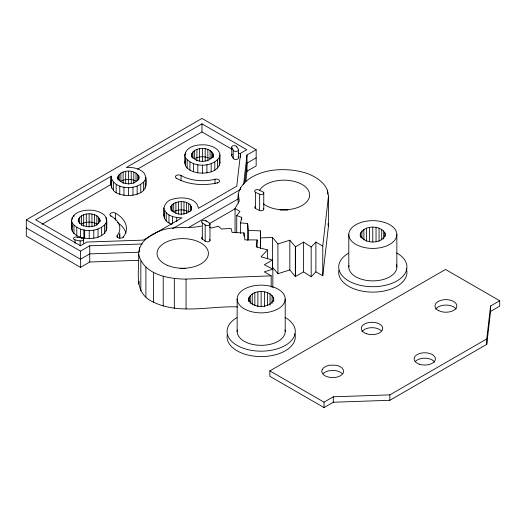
<?xml version="1.0" encoding="UTF-8"?>
<svg xmlns="http://www.w3.org/2000/svg" width="526" height="526" viewBox="0 0 526 526"><rect width="100%" height="100%" fill="white"/><g stroke="black" fill="none" stroke-linecap="round" stroke-linejoin="round"><path stroke-width="0.79" d="M209.966 240.546L209.966 224.313M263.763 208.934L263.763 192.7M163.908 207.869C165.21 215.884 175.178 217.922 182.029 217.803L143.394 240.106L86.849 242.045L80.485 245.714L35.669 219.842L111.354 176.144C109.329 183.456 111.4 192.463 119.764 194.219C126.634 196.283 134.347 195.994 140.758 192.621C147.655 189.156 147.648 177.808 143.519 172.383C138.871 168.287 132.322 167.031 126.279 167.531L201.964 123.834L246.779 149.706L240.553 153.303L236.779 186.191L198.434 208.329C196.75 197.289 181.22 196.546 172.561 199.209C164.789 200.893 162.291 208.894 163.908 215.982C164.217 220.256 168.136 222.991 171.844 224.326M243.591 184.672L246.996 154.992L256.155 149.706L256.155 165.94L246.996 171.226L245.8 181.654M244.695 183.166L246.996 163.113L256.155 157.826M322.76 246.056L315.896 242.091L315.896 271.85L322.76 275.815L322.76 246.056L328.395 196.908C328.684 185.119 317.757 177.597 307.914 173.725C297.026 169.957 285.427 168.945 273.993 170.102C256.971 172.048 234.412 182.187 238.37 203.056M322.76 275.815L328.395 226.667L328.395 196.908M486.774 344.326L486.774 338.915L490.548 306.033L499.7 300.747L499.7 306.158L490.548 311.445L486.774 344.326L389.845 400.286L333.306 402.226L324.036 407.578L269.845 376.294L269.845 370.883L445.515 269.463L499.7 300.747M209.328 226.969L211.301 228.034L218.448 226.167L221.479 229.034L231.098 228.396L232.124 232.479L243.985 232.933L244.906 239.856L257.109 239.941L256.274 246.825L267.51 249.949L267.51 258.799M237.62 306.882C209.854 305.869 179.833 314.719 153.539 302.194C133.104 293.14 139.305 272.77 138.7 254.452C138.41 242.664 149.338 235.142 159.181 231.269C172.738 225.26 187.532 229.152 201.471 226.062M138.7 284.211L139.114 281.206M240.592 233.373L240.592 222.912L241.69 217.363L236.733 215.614L239.968 211.485L235.05 208.447L239.297 200.978L238.37 194.206M71.569 220.295C73.403 210.834 85.725 209.453 93.654 210.433C97.547 211.13 101.4 212.451 104.372 215.147C107.988 218.599 106.462 223.925 106.765 228.337C104.93 237.798 92.609 239.179 84.679 238.199C80.787 237.502 76.934 236.181 73.962 233.485C70.346 230.033 71.871 224.707 71.569 220.295L72.187 222.925L72.187 231.039M71.569 228.415L72.147 225.779M78.249 221.906C78.091 211.071 100.177 211.051 100.078 221.86M100.078 220.236C97.56 228.889 80.846 228.895 78.249 220.282M106.18 230.967L106.18 222.853L106.765 220.216M248.594 301.464C247.595 288.235 274.684 288.202 273.763 301.411M273.763 298.972C270.857 308.953 251.586 308.959 248.594 299.031M360.238 234.57C363.144 224.589 382.422 224.582 385.407 234.517C382.501 244.498 363.229 244.498 360.238 234.57L360.238 236.194M111.071 185.52L111.354 176.144M117.752 177.407C120.263 168.938 136.655 168.938 139.166 177.407C136.655 185.875 120.263 185.875 117.752 177.407L117.752 179.031M145.261 188.117L145.261 180.004L145.853 177.407M163.908 215.982L164.349 214.043M170.95 206.277C170.227 215.884 187.276 216.337 191.49 209.453C192.22 199.854 175.171 199.393 170.95 206.277L170.95 210.334M184.79 154.894C186.684 145.452 198.986 144.091 206.928 145.091C210.808 145.794 214.654 147.122 217.606 149.818C221.19 153.29 219.651 158.609 219.967 163.014C218.066 172.456 205.765 173.817 197.822 172.824C193.949 172.114 190.096 170.792 187.144 168.09C183.561 164.618 185.099 159.306 184.79 154.894L185.389 157.524L185.389 165.644M184.79 163.014L185.237 161.041M191.471 156.518C191.359 145.393 214.542 145.787 213.28 157.333M213.28 154.894C210.722 163.52 194.028 163.52 191.471 154.894M219.362 165.644L219.362 157.524L219.967 154.894M72.187 222.925C79.696 233.143 98.743 233.15 106.18 222.853M111.071 177.407C115.279 190.662 137.911 190.543 145.261 180.004M185.389 157.524C192.858 167.774 211.893 167.774 219.362 157.524M267.51 249.949L261.021 256.826L272.448 260.002L264.361 264.762L272.849 269.148L272.849 287.65M260.594 248.39L260.594 237.93L272.514 237.45L277.919 243.939L289.833 240.191L295.527 246.812L303.581 242.118L303.581 271.883L311.175 276.781L311.175 247.023L315.896 242.091M311.175 276.781L315.896 271.85M289.833 240.191L289.833 269.956L295.336 276.551L303.581 271.883M138.923 260.324L89.755 262.007L80.485 267.359L26.3 236.075L26.3 219.842L201.964 118.422L256.155 149.706M42.041 224.286L111.354 184.264M137.602 169.116L201.964 131.954L231.841 149.2M26.3 219.842L80.485 251.126L89.755 245.773L142.204 243.979M172.475 228.725L240.395 189.511M188.749 227.449L238.271 198.854M209.269 223.721L235.444 208.605M269.845 370.883L324.036 402.166L333.306 396.814L389.845 394.875L486.774 338.915M81.418 223.938C86.159 221.479 92.103 221.472 96.856 223.898M272.849 269.148L264.315 271.87L271.179 275.834L271.179 287.097M272.514 237.45L272.514 267.208L277.919 273.698L289.833 269.956M138.7 254.452C143.624 274.48 168.327 279.082 186.053 279.089L271.179 275.834M138.923 252.21L89.755 253.894L80.485 259.246L26.3 227.962M240.592 222.912L247.654 223.504L248.443 230.355L260.436 230.888L260.594 237.93M238.245 152.895L240.382 154.131M303.581 242.118L311.175 247.023M106.305 226.364L106.765 228.337M219.513 161.041L219.967 163.014M145.406 183.574L145.853 185.52M327.987 223.662L328.395 226.667M490.548 306.033L490.548 311.445M396.847 234.543A24.025 13.867 0 0 1 360.81 246.556A24.025 13.867 0 0 1 360.81 222.531A24.025 13.867 0 0 1 396.847 234.543L396.847 267.011M389.845 394.875L389.845 400.286M384.966 232.637L384.966 236.693M383.697 230.888L383.697 239.001M381.692 229.382L381.692 239.935M379.075 228.238L379.075 241.224M376.037 227.515L376.037 241.316M372.776 227.278L372.776 241.888M369.522 227.528L369.522 241.329M366.49 228.264L366.49 241.25M363.893 229.421L363.893 239.974M361.901 230.934L361.901 238.239M360.658 232.689L360.658 237.561M348.804 234.543L348.804 267.011M333.306 396.814L333.306 402.226M327.468 190.136L327.468 194.16M324.036 402.166L324.036 407.578M295.527 246.812L295.527 276.571M295.336 246.786L295.336 276.551M285.204 298.998A24.025 13.867 0 0 1 249.166 311.011A24.025 13.867 0 0 1 249.166 286.992A24.025 13.867 0 0 1 285.204 298.998L285.204 331.465M277.919 243.939L277.919 273.698M273.323 297.091L273.323 301.155M272.448 260.002L272.481 269.766M272.054 295.342L272.054 303.463M270.042 293.843L270.042 305.205M267.432 292.693L267.432 305.678M264.387 291.976L264.387 306.586M261.133 291.733L261.133 306.342M260.436 230.888L260.436 247.779M259.653 194.239A2.65 1.532 0 0 0 263.342 193.844A2.65 1.532 0 0 0 262.658 191.714A24.512 14.149 0 0 1 259.219 190.064A2.65 1.532 0 0 0 255.472 190.064A2.65 1.532 0 0 0 255.472 192.227A29.811 17.213 0 0 0 259.653 194.239L259.653 210.472A2.65 1.532 0 0 0 263.112 210.242A2.65 1.532 0 0 0 263.204 208.237M257.878 291.989L257.878 306.599M257.109 239.941L257.109 247.181M255.472 192.227L255.472 208.46A29.811 17.213 0 0 0 259.653 210.472M254.847 292.719L254.847 305.711M252.243 293.883L252.243 304.436M250.258 295.388L250.258 303.509M249.008 297.144L249.008 301.207M248.443 230.355L248.443 240.007M247.654 223.504L247.654 240.395M246.996 154.992L246.996 171.226M243.985 232.933L243.985 236.148M241.69 217.363L241.69 219.776M240.553 153.303L240.553 157.366M240.507 187.526L240.507 189.136M238.377 149.522L238.377 157.636A2.65 1.532 0 0 1 236.424 159.483A2.65 1.532 0 0 1 233.222 158.352A24.512 14.149 0 0 0 231.782 155.906L231.782 147.793A2.65 1.532 0 0 1 233.13 145.774A2.65 1.532 0 0 1 236.628 146.55A29.811 17.213 0 0 1 238.377 149.522A2.65 1.532 0 0 1 236.424 151.37A2.65 1.532 0 0 1 233.222 150.239A24.512 14.149 0 0 0 231.782 147.793M237.154 298.998L237.154 331.465M236.733 215.614L236.733 232.505M236.628 146.55L236.628 147.056M235.05 208.447L235.05 232.577M233.222 150.239L233.222 158.352M217.606 159.976L217.606 168.09M176.328 178.689L176.328 178.183A3.314 1.913 0 0 1 176.348 175.48A3.314 1.913 0 0 1 181.036 175.487A30.633 17.687 0 0 0 214.97 179.254A3.314 1.913 0 0 1 219.329 180.247A3.314 1.913 0 0 1 217.606 182.765L217.606 183.272M214.97 179.254L214.97 183.817M214.812 162.074L214.812 170.194M212.905 153.27L212.905 157.327M211.82 151.751L211.82 158.241M211.169 163.691L211.169 171.805M210.084 150.443L210.084 158.563C205.344 156.123 199.407 156.123 194.666 158.563L194.666 150.443M207.829 149.443L207.829 160.811M206.928 164.704L206.928 172.824M209.67 239.521A2.65 1.532 0 0 1 208.763 241.572A2.65 1.532 0 0 1 205.179 241.138A24.512 14.149 0 0 0 202.313 239.152L202.313 222.919A2.65 1.532 0 0 1 202.313 220.756A2.65 1.532 0 0 1 206.067 220.756L206.067 221.768M205.199 148.819L205.199 160.989M202.313 222.919A24.512 14.149 0 0 1 205.179 224.904L205.179 241.138M202.379 148.602L202.379 161.587M202.379 165.052L202.379 173.166M201.964 123.834L201.964 131.954M199.551 148.819L199.551 160.989M197.822 164.704L197.822 172.824M196.928 149.443L196.928 160.811M193.581 163.691L193.581 171.805M192.937 151.751L192.937 158.241M191.845 153.27L191.845 157.327M191.49 206.277L191.49 210.334M190.425 204.798L190.425 211.294M189.939 162.074L189.939 170.194M188.742 203.529L188.742 211.643C184.12 209.263 178.327 209.263 173.705 211.643L173.705 203.529M187.144 159.976L187.144 168.09M186.539 202.549L186.539 213.102M186.053 279.089L186.053 308.854M185.389 152.27L185.389 154.703M183.975 201.938L183.975 214.115M181.22 201.728L181.22 214.713M181.036 175.487L181.036 180.563M178.472 201.938L178.472 214.115M176.743 217.521L176.743 221.584M175.908 202.549L175.908 213.102M174.323 278.556L174.323 308.315M172.561 216.521L172.561 223.826M172.015 204.798L172.015 211.294M168.977 214.937L168.977 223.05M166.229 212.866L166.229 220.979M164.493 210.453L164.493 218.573M163.231 276.281L163.231 306.047M153.539 272.435L153.539 302.194M145.899 267.267L145.899 297.026M143.519 182.423L143.519 190.543M140.837 261.133L140.837 290.891M140.758 184.508L140.758 192.621M139.627 247.68L139.627 251.704M138.805 175.802L138.805 179.866M137.733 174.316L137.733 180.806M137.154 186.099L137.154 194.219M136.03 173.034L136.03 181.148C131.375 178.755 125.543 178.755 120.888 181.148L120.888 173.034M133.814 172.055L133.814 183.416M132.96 187.105L132.96 195.218M131.23 171.437L131.23 183.607M128.462 171.226L128.462 184.212M128.462 187.447L128.462 195.56M125.688 171.437L125.688 183.607M123.958 187.105L123.958 195.218M110.828 216.377L110.828 215.87A3.314 1.913 0 0 1 110.828 213.161A3.314 1.913 0 0 1 115.516 213.161A37.261 21.513 0 0 1 123.294 237.009L123.294 237.515M123.11 172.055L123.11 183.416M119.764 186.099L119.764 194.219M119.783 233.051L119.783 237.108M119.192 174.316L119.192 180.806M118.12 175.802L118.12 179.866M110.828 215.87A30.633 17.687 0 0 1 117.226 235.477L117.226 237.502M116.161 184.508L116.161 192.621M115.516 213.161L115.516 220.262M114.405 218.349L114.405 218.855M113.399 182.423L113.399 190.543M111.663 180.004L111.663 188.117M106.147 217.593L106.147 219.217M104.444 225.306L104.444 233.419M101.656 227.416L101.656 235.53M99.697 218.606L99.697 221.847M98.599 217.087L98.599 223.576M98.027 229.04L98.027 237.154M96.856 215.785L96.856 225.522M94.588 214.786L94.588 226.154M93.786 230.059L93.786 238.179M91.951 214.167L91.951 226.338M89.755 245.773L89.755 262.007M89.236 230.421L89.236 238.534M89.124 213.957L89.124 226.943M86.303 214.174L86.303 226.351M84.679 230.079L84.679 238.199M83.871 229.888L83.871 238.008M83.673 214.812L83.673 226.173M83.41 239.166L83.41 243.222M81.418 215.818L81.418 225.562M75.014 243.406L75.014 239.856A2.65 1.532 0 0 1 73.673 237.837A2.65 1.532 0 0 1 77.171 237.062A24.512 14.149 0 0 0 81.405 237.89L81.405 238.396M80.425 229.073L80.425 237.193M80.485 251.126L80.485 267.359M81.405 237.89A2.65 1.532 0 0 1 83.364 239.738A2.65 1.532 0 0 1 80.162 240.869L80.162 245.938M79.696 217.126L79.696 223.622M78.611 218.652L78.611 221.9M77.171 237.062L77.171 237.568M76.77 227.469L76.77 235.589M73.962 225.371L73.962 233.485M73.89 215.213L73.89 216.837M72.147 217.665L72.147 219.289M323.24 373.578A10.915 6.299 0 0 1 329.848 370.626L335.496 370.613A10.915 6.299 0 0 1 342.143 373.532M361.947 331.742A10.704 6.181 0 0 1 371.073 327.698A10.704 6.181 0 0 1 381.278 330.762M435.679 309.196A10.901 6.292 0 0 1 445.923 305.047A10.901 6.292 0 0 1 456.167 309.196M415.56 361.244A10.632 6.134 0 0 1 425.698 358.199A10.632 6.134 0 0 1 434.759 362.217M259.515 190.491A25.682 14.827 0 0 1 296.697 182.108A25.682 14.827 0 0 1 303.16 204.851A25.682 14.827 0 0 1 263.289 203.766M280.023 210.098A25.682 14.827 0 0 1 287.946 210.098M255.472 208.46A2.65 1.532 0 0 1 255.163 206.514M180.076 268.464A25.682 14.827 0 0 1 185.376 268.464M205.179 224.904A2.65 1.532 0 0 0 208.861 225.299A2.65 1.532 0 0 0 209.545 223.169A29.811 17.213 0 0 0 206.067 220.756M202.313 239.152A2.65 1.532 0 0 1 202.004 237.206M123.294 237.009A3.314 1.913 0 0 1 118.929 237.995A3.314 1.913 0 0 1 117.226 235.477M117.535 222.544A37.261 21.513 0 0 1 125.957 233.071M119.665 234.82A30.633 17.687 0 0 1 119.652 238.245M217.606 182.765A37.261 21.513 0 0 1 176.328 178.183M80.162 240.869A29.811 17.213 0 0 1 75.014 239.856M231.782 155.906A2.65 1.532 0 0 1 232.314 154.217M238.028 156.879A29.811 17.213 0 0 1 238.377 157.636M396.768 252.98A34.111 19.692 0 0 1 397.117 280.831A34.111 19.692 0 0 1 348.883 281.035A34.111 19.692 0 0 1 348.528 253.184M406.25 268.49A34.111 19.692 0 0 1 374.387 292.094A34.111 19.692 0 0 1 338.915 270.279M396.341 264.164A24.025 13.867 0 0 1 374.058 280.858A24.025 13.867 0 0 1 348.929 265.577M285.118 317.441A34.111 19.692 0 0 1 285.473 345.293A34.111 19.692 0 0 1 237.233 345.497A34.111 19.692 0 0 1 236.884 317.645M294.816 333.615A34.111 19.692 0 0 1 262.152 356.562A34.111 19.692 0 0 1 227.271 334.733M285.072 330.032A24.025 13.867 0 0 1 261.179 345.339A24.025 13.867 0 0 1 237.285 330.032M322.162 369.686L321.8 371.317L322.182 372.947A10.915 6.299 0 0 0 327.29 376.767L329.927 377.385L335.575 377.379A10.915 6.299 0 0 0 343.268 372.901L343.629 371.271L343.248 369.64L342.143 368.121A10.915 6.299 0 0 0 335.496 365.202L329.848 365.215A10.915 6.299 0 0 0 323.24 368.167L322.162 369.686M366.655 333.793A10.704 6.181 0 0 0 382.711 328.441A10.704 6.181 0 0 0 366.655 323.089A10.704 6.181 0 0 0 366.655 333.793M438.211 310.386A10.901 6.292 0 0 0 456.456 307.565A10.901 6.292 0 0 0 443.102 299.853A10.901 6.292 0 0 0 438.211 310.386M419.452 364.222A10.632 6.134 0 0 0 435.397 358.903A10.632 6.134 0 0 0 419.452 353.59A10.632 6.134 0 0 0 419.452 364.222M167.656 265.452A25.682 14.827 0 0 0 208.27 254.978A25.682 14.827 0 0 0 172.252 239.915A25.682 14.827 0 0 0 167.656 265.452"/></g></svg>
